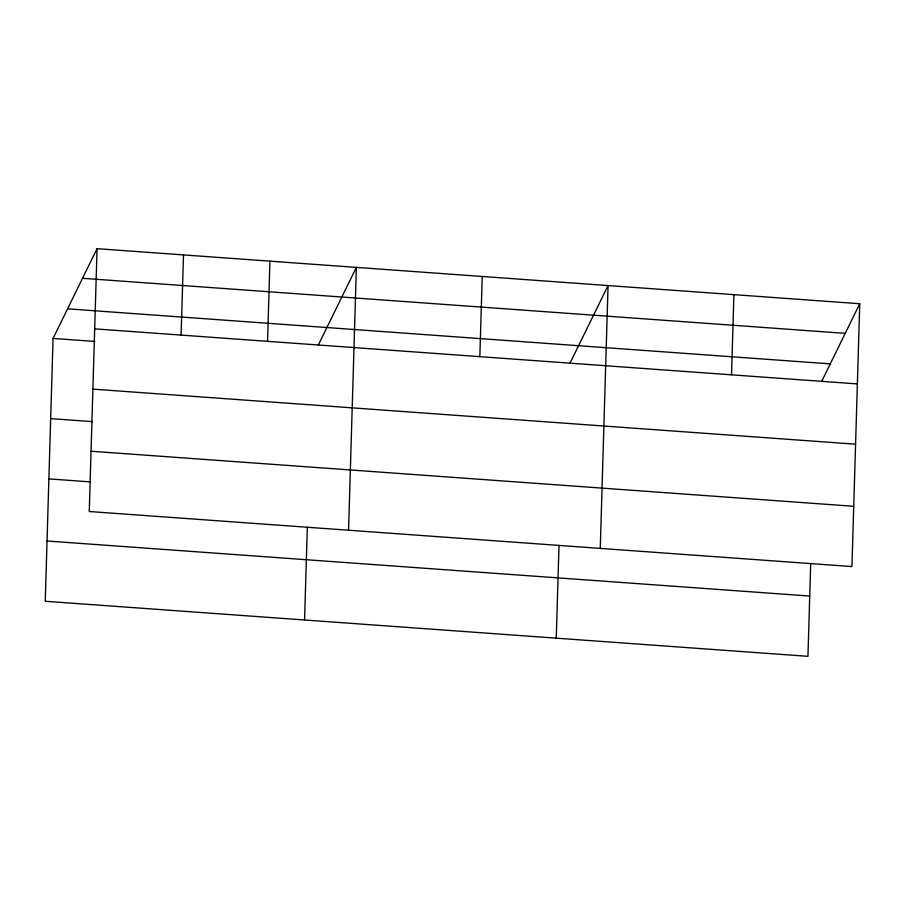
<?xml version="1.0" encoding="UTF-8"?>
<svg xmlns="http://www.w3.org/2000/svg" width="905" height="905" viewBox="0 0 905 905"><rect width="100%" height="100%" fill="white"/><g stroke="black" fill="none" stroke-linecap="round" stroke-linejoin="round"><path stroke-width="1.36" d="M97.061 248.671L89.256 511.506L851.944 566.564L859.75 303.729L97.061 248.671L53.056 338.436L45.25 601.271L807.939 656.329L810.699 563.589M181.113 335.088L183.5 254.905M267.552 341.332L269.928 261.149M304.566 619.993L307.315 527.253M348.572 530.228L356.366 267.394L318.413 344.816M479.842 356.649L482.218 276.478M556.258 638.161L559.007 545.421M600.264 548.396L608.058 285.561L570.105 362.984M731.523 374.828L733.91 294.645M821.797 381.152L859.75 303.729M82.536 278.299L845.225 333.357M67.57 308.82L830.27 363.878M94.674 328.854L857.374 383.912M53.056 338.436L94.878 341.457M92.887 389.127L855.587 444.185M50.669 418.619L92.491 421.64M91.043 451.233L853.743 506.291M48.881 478.892L90.704 481.913M47.037 540.998L809.737 596.056"/></g></svg>
